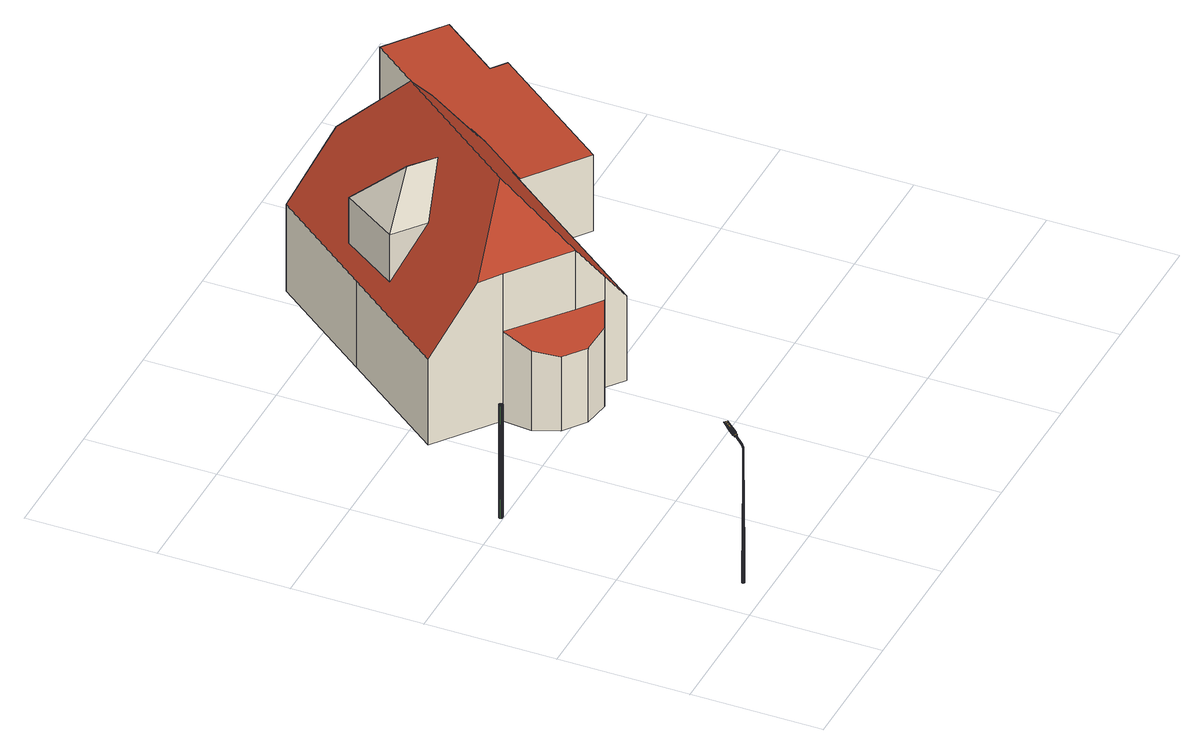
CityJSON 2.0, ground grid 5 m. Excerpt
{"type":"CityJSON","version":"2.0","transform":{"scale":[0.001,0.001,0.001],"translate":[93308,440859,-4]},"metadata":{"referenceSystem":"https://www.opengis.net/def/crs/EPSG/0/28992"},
"CityObjects":{
"cityfurniture1":{"type":"CityFurniture","attributes":{"Brondatum":"12-06-2019","Thema":"Lichtmasten","Nivo":"0","Klasse":"Tertiaire weg","Objecthoogte":"4","Geplaatst_op":"01-01-2000","Datum_laatste_mutatie":"07-06-2019","Straatnaam":"Plaszicht","Buurtnaam":"Hillegersberg Noord","Buurt_nummer":"62","Wijknaam":"Hillegersberg-Schiebroek","Wijknummer":"6","Lichtpunttype":"Straatverlichting","Nummer":"2","Beheerobject":"88528/OVL-002","Lamptype":"PLL 36W KL.830 XTRA POLAR","Armatuurtype":"76 2000 SDN 1X PLL 36W EVSA D60","Masttype":"MAST 4M LPH 4M VERZ VERJ D60 A1"},"geometry":[{"type":"MultiSurface","lod":"2","boundaries":[[[0,1,2,3]],[[3,2,4,5]],[[5,4,6,7]],[[7,6,8,9]],[[9,8,10,11]],[[11,10,12,13]],[[13,12,14,15]],[[15,14,16,17]],[[17,16,18,19]],[[19,18,20,21]],[[21,20,22,23]],[[23,22,24,25]],[[25,24,26,27]],[[27,26,28,29]],[[29,28,30,31]],[[31,30,32,33]],[[33,32,34,35]],[[35,34,36,37]],[[37,36,38,39]],[[39,38,40,41]],[[41,40,42,43]],[[43,42,44,45]],[[45,44,46,47]],[[47,46,1,0]],[[0,3,5,7,9,11,13,15,17,19,21,23,25,27,29,31,33,35,37,39,41,43,45,47]]]}]},
"cityfurniture2":{"type":"CityFurniture","attributes":{"Brondatum":"12-06-2019","Thema":"Lichtmasten","Nivo":"0","Klasse":"Tertiaire weg","Objecthoogte":"4","Geplaatst_op":"01-01-2000","Datum_laatste_mutatie":"07-06-2019","Straatnaam":"Plaszicht","Buurtnaam":"Hillegersberg Noord","Buurt_nummer":"62","Wijknaam":"Hillegersberg-Schiebroek","Wijknummer":"6","Lichtpunttype":"Straatverlichting","Nummer":"2","Beheerobject":"88528/OVL-002","Lamptype":"PLL 36W KL.830 XTRA POLAR","Armatuurtype":"76 2000 SDN 1X PLL 36W EVSA D60","Masttype":"MAST 4M LPH 4M VERZ VERJ D60 A1"},"geometry":[{"type":"MultiSurface","lod":"2","boundaries":[[[48,49,50,51,52,53]],[[54,55,56,57,58,59]],[[60,61,62,63,64,65]],[[66,67,68,69,70,71]],[[62,61,72,73,74,63]],[[57,56,75,76,77,58]],[[78,67,66,71,79,80]],[[69,68,81,82,83,70]],[[84,85,86,87]],[[88,89,78,80,79,90]],[[91,92,93,94,95,96]],[[97,98,72,61]],[[99,100,101,102]],[[103,92,91,96,104,105]],[[106,107,68,67]],[[108,109,98,97]],[[95,99,102,110]],[[73,72,49,48,53,74]],[[111,112,55,54,59,113]],[[114,115,75,56]],[[116,103,105,104,117,118]],[[52,119,120,121]],[[122,123,114,124]],[[125,126,127,109]],[[128,129,126,125]],[[121,120,130,131]],[[132,87,133,93]],[[131,130,85,84]],[[94,93,133,134,99,95]],[[59,58,129,128]],[[124,114,56,55]],[[135,136,137,138]],[[109,127,139,98]],[[87,86,140,133]],[[141,142,143,144]],[[145,146,147,148]],[[149,125,109,108]],[[70,83,150,151]],[[138,137,123,122]],[[98,139,49,72]],[[142,152,153,143]],[[143,153,154,107]],[[63,74,155,156]],[[113,59,128,157]],[[107,154,81,68]],[[102,101,152,142]],[[158,159,160,161]],[[79,71,136,135]],[[58,77,162,129]],[[163,164,146,145]],[[139,165,50,49]],[[110,102,142,141]],[[126,166,167,127]],[[134,133,140,168,100,99]],[[137,158,161,123]],[[115,169,170,75]],[[161,160,169,115]],[[123,161,115,114]],[[151,150,159,158]],[[171,172,173,174]],[[175,121,131,176]],[[136,151,158,137]],[[127,167,165,139]],[[156,155,164,163]],[[177,178,179,180]],[[144,143,107,106]],[[181,182,183,184]],[[185,186,172,171]],[[64,63,156,187]],[[188,84,87,132]],[[176,131,84,188]],[[157,128,125,149]],[[189,90,190,191]],[[191,190,192,193]],[[194,195,196,197]],[[198,97,61,60]],[[199,189,191,200]],[[182,201,202,183]],[[129,162,166,126]],[[71,70,151,136]],[[53,52,121,175]],[[193,192,201,182]],[[203,204,205,206]],[[207,145,148,208]],[[200,191,193,209]],[[104,96,210,211]],[[212,141,144,213]],[[214,215,195,194]],[[216,217,218,219]],[[220,106,67,78]],[[190,135,138,192]],[[148,147,92,103]],[[221,108,97,198]],[[178,222,223,179]],[[201,122,124,202]],[[224,174,225,226]],[[217,212,213,218]],[[227,228,204,203]],[[96,95,110,210]],[[192,138,122,201]],[[229,211,217,216]],[[206,205,215,214]],[[117,104,211,229]],[[219,218,230,231]],[[147,132,93,92]],[[184,183,232,233]],[[234,149,108,221]],[[235,157,149,234]],[[187,156,163,236]],[[230,220,78,89]],[[211,210,212,217]],[[155,175,176,164]],[[74,53,175,155]],[[164,176,188,146]],[[210,110,141,212]],[[208,148,103,116]],[[236,163,145,207]],[[90,79,135,190]],[[213,144,106,220]],[[237,113,157,235]],[[202,124,55,112]],[[218,213,220,230]],[[146,188,132,147]],[[238,239,240,241]],[[242,243,244,245]],[[246,247,248,249]],[[250,171,174,224]],[[251,219,231,252]],[[253,254,255,256,257,258]],[[259,250,224,260]],[[261,262,263,264]],[[257,256,265,266]],[[267,268,269,270]],[[264,263,271,272]],[[241,240,273,274]],[[275,276,268,267]],[[277,278,276,275]],[[279,206,214,280]],[[272,271,254,253]],[[252,231,281,282]],[[283,284,285,286]],[[287,288,289,290]],[[291,185,171,250]],[[245,244,239,238]],[[292,293,243,242]],[[280,214,194,294]],[[222,117,229,223]],[[295,248,296,297,298,293]],[[299,300,301,302,228,227]],[[303,282,281,304,189,199]],[[290,289,305,306]],[[286,285,262,261]],[[249,248,295,293,292,307]],[[308,233,232,309,237,310]],[[273,311,312,313,314,315]],[[260,224,226,316]],[[294,194,197,317]],[[314,313,291,318]],[[318,291,250,259]],[[316,226,300,319]],[[320,282,303,199,321,322]],[[323,324,233,308,310,325]],[[223,229,216,326]],[[327,227,203,328]],[[231,230,89,281]],[[319,300,299,227,327,329]],[[330,177,180,331]],[[281,89,88,90,189,304]],[[331,180,332,333]],[[172,234,221,173]],[[325,310,186,185]],[[328,203,206,279]],[[326,216,219,251]],[[313,325,185,291]],[[334,335,336,337]],[[338,208,116,339]],[[311,324,323,325,313,312]],[[321,199,200,340]],[[341,60,65,64,342,343]],[[244,344,334,239]],[[340,200,209,345]],[[346,340,345,344]],[[336,184,233,324]],[[240,337,311,273]],[[344,345,335,334]],[[243,346,344,244]],[[293,298,346,243]],[[239,334,337,240]],[[298,321,340,346]],[[347,207,208,338]],[[337,336,324,311]],[[335,181,184,336]],[[195,338,339,196]],[[348,252,282,320]],[[186,235,234,172]],[[228,342,349,204]],[[349,187,236,350]],[[204,349,350,205]],[[205,350,347,215]],[[345,209,181,335]],[[232,112,111,113,237,309]],[[209,193,182,181]],[[310,237,235,186]],[[183,202,112,232]],[[350,236,207,347]],[[342,64,187,349]],[[215,347,338,195]],[[173,221,198,351]],[[332,352,353,354]],[[179,223,326,352]],[[296,320,322,321,298,297]],[[353,251,252,348]],[[355,354,356,247]],[[174,173,351,225]],[[247,356,296,248]],[[351,198,60,341]],[[226,225,301,300]],[[356,348,320,296]],[[301,341,343,342,228,302]],[[333,332,354,355]],[[180,179,352,332]],[[266,265,357,358]],[[225,351,341,301]],[[354,353,348,356]],[[352,326,251,353]],[[167,359,360,165]],[[76,75,170,361,362,77]],[[168,140,363,364,365,100]],[[361,170,366,367,368,362]],[[165,360,369,50]],[[289,318,259,305]],[[150,370,371,159]],[[100,365,372,101]],[[159,371,373,160]],[[101,372,374,152]],[[153,375,376,154]],[[288,314,318,289]],[[306,305,377,378]],[[51,50,369,379,119,52]],[[152,374,375,153]],[[82,81,380,381,382,83]],[[83,382,370,150]],[[154,376,380,81]],[[383,384,278,277]],[[274,273,315,314,288,385]],[[262,386,387,263]],[[388,280,294,389]],[[390,279,280,388]],[[85,391,392,86]],[[393,331,333,386]],[[394,328,279,390]],[[263,387,246,271]],[[130,395,391,85]],[[271,246,249,254]],[[268,389,396,269]],[[86,392,363,140]],[[120,397,395,130]],[[398,399,400,401,402,403]],[[402,401,394,384]],[[399,319,329,327,401,400]],[[401,327,328,394]],[[404,330,331,393]],[[285,393,386,262]],[[276,388,389,268]],[[284,404,393,285]],[[379,369,405,406,407,119]],[[408,316,319,399]],[[409,408,399,398]],[[358,357,410,411]],[[412,402,384,383]],[[377,260,316,408]],[[305,259,260,377]],[[278,390,388,276]],[[197,196,413,178,177,414]],[[254,249,307,292,256,255]],[[378,377,408,409]],[[415,416,417,418]],[[411,410,416,415]],[[384,394,390,278]],[[256,292,242,265]],[[270,269,419,284,283,420]],[[269,396,421,404,284,419]],[[422,290,306,423]],[[423,306,378,424]],[[425,417,274,385,288,287]],[[386,333,355,387]],[[357,245,238,410]],[[426,287,290,422]],[[424,378,409,427]],[[389,294,317,396]],[[196,339,428,222,178,413]],[[410,238,241,416]],[[265,242,245,357]],[[429,418,417,425,287,426]],[[339,116,118,117,222,428]],[[430,431,398,403,402,412]],[[427,409,398,431]],[[416,241,274,417]],[[387,355,247,246]],[[267,270,432,433]],[[270,420,283,434,435,432]],[[436,373,371,370,382,381,380,376,375,374,372,365,364,363,392,391,395,397,407,406,405,437,438,439,440,368,367,366]],[[441,439,438,359]],[[359,438,437,360]],[[283,286,442,434]],[[421,396,317,443,330,404]],[[444,440,439,441]],[[445,446,253,258,257,447]],[[447,257,266,448]],[[317,197,414,177,330,443]],[[277,275,449,450]],[[451,448,452,453]],[[448,266,358,451]],[[432,433,454,455]],[[427,456,457,424]],[[275,267,433,449]],[[458,261,264,459]],[[460,272,253,446]],[[459,264,272,460]],[[461,462,463,464]],[[286,261,458,442]],[[411,415,465,466]],[[465,466,467,468]],[[277,450,469,383]],[[358,411,466,451]],[[459,460,446,445,447,448,451,466,465,470,471,472,462,461,457,456,473,474,475,469,450,449,433,432,435,434,442,458]],[[383,469,475,412]],[[462,472,476,463]],[[426,422,462,472]],[[430,412,475,474,473,431]],[[418,429,426,472,471,470]],[[422,423,461,462]],[[424,457,461,423]],[[471,477,476,472]],[[477,471,470,478]],[[415,418,470,465]],[[431,473,456,427]],[[475,474,473,479,480,481]],[[446,460,482,483]],[[433,449,484,454]],[[473,456,485,479]],[[457,461,464,486]],[[466,451,453,467]],[[450,469,487,488]],[[469,475,481,487]],[[460,459,489,482]],[[458,442,490,491]],[[456,457,486,485]],[[459,458,491,489]],[[448,447,492,452]],[[493,494,434,435,432,455]],[[449,450,488,484]],[[442,434,494,490]],[[495,492,447,445,446,483]],[[470,465,468,478]],[[169,436,366,170]],[[160,373,436,169]],[[77,362,444,162]],[[119,407,397,120]],[[162,444,441,166]],[[360,437,405,369]],[[166,441,359,167]],[[362,368,440,444]],[[496,497,498,499]],[[500,501,502,503]],[[504,505,506]],[[507,508,509]],[[510,511,512]],[[513,514,515]],[[497,516,517,498]],[[503,502,518,519]],[[520,521,522,523]],[[519,524,525,526,527]],[[528,529,530,531]],[[505,532,523,520,533,534,535,536,537]],[[522,521,538,539,540,517,516,541,542,543,544]],[[523,522,544,532]],[[545,546,525,524,547,548]],[[549,550,551,535,534,533,520,523,532,506,500,503,519,527]],[[535,552,540,539,534]],[[509,553,554,555,513]],[[556,557,513]],[[512,496,499,509]],[[558,550,549]],[[559,560,515]],[[515,560,561,512,511,562,563]],[[564,548,545,565]],[[512,561,566]],[[506,567,501,500]],[[533,538,521,520]],[[499,498,553,509]],[[558,536,551]],[[568,569,558,536]],[[532,544,543,567,506]],[[518,547,524,519]],[[565,570,546,545]],[[509,513,514,496,499]],[[515,563,562,511,512,509,513]],[[520,533,530,529]],[[551,535,536]],[[513,556,571]],[[549,527,569]],[[557,509,513]],[[509,513,507]],[[504,500,503]],[[549,569,558]],[[549,572,573,550]],[[508,507,571,556,557,510]],[[551,550,558]],[[550,573,574,551]],[[515,556,513]],[[510,512,509]],[[503,519,575]],[[515,563,556]],[[505,504,575,576]],[[548,577,555,554,546,545]],[[513,571,507]],[[509,557,510]],[[503,575,504]],[[506,532,505]],[[561,566,534,533,520,523,559,560]],[[508,510,509]],[[502,501,567,543,542,577,548,564,548,547,518]],[[511,562,563,515,514,496,512]],[[534,539,538,533]],[[514,541,516,497,496]],[[568,536,537,505,576]],[[513,555,577,542,541,514]],[[551,574,552,535]],[[576,575,519,527,569,568]],[[557,556,563,562,511,510]],[[506,500,504]],[[517,540,552,574,573,572,526,525,546,570,546,554,553,498]],[[527,526,572,549]],[[578,579,580,581]],[[582,583,579,580]],[[584,585,580,579,586,587]],[[588,582,580,585]],[[589,590,591,588,585,584,592]],[[578,581,593,594]],[[595,596,587,586,597,598,599]],[[583,597,586,579]],[[596,595,589,592]],[[578,594,600,601,583,579]],[[587,596,592,584]],[[602,593,581,580,582,603]]]}]},
"tree1":{"type":"SolitaryVegetationObject","attributes":{"Takvrije_zone":"tot 4,50 meter Bereikt","Boomhoogte":"9-12 m.","Boomstatus":"Niet van toepassing","Aanlegjaar":"2007","Brondatum":"13-06-2019","Thema":"Bomen","Laatste_mutatie":"17-05-2019","Stamdiameter":"15","Kroondiameter":"3","Ontwikkeling":"Blijvende Kroon","Boomsortiment_nederlands":"Sierkers","Boomsortiment":"Prunus 'Umineko'","Beheerobjectomschrijving":"12308.bm4","tree_part":"stam","Wijk":"Hillegersberg Noord","Buurt":"Hillegersberg Noord - 40","Straat":"Plaszicht","Hoogte":"-1.9484062","Geslacht":"Prunus"},"geometry":[{"type":"MultiSurface","lod":"2","boundaries":[[[604,605,606]],[[607,608,604]],[[609,607,610]],[[611,610,612]],[[604,613,605]],[[614,612,615]],[[616,617,613]],[[618,619,617]],[[611,612,614]],[[620,621,619]],[[609,610,611]],[[622,623,621]],[[624,607,609]],[[624,608,607]],[[625,608,624]],[[622,621,620]],[[626,627,625]],[[620,619,618]],[[618,617,616]],[[625,627,608]],[[616,613,604]],[[608,616,604]],[[608,627,616]],[[627,618,616]],[[627,626,618]],[[626,620,618]],[[626,625,620]],[[625,622,620]],[[625,624,622]],[[624,623,622]],[[624,609,623]],[[609,621,623]],[[609,611,621]],[[611,619,621]],[[611,614,619]],[[614,617,619]],[[614,615,617]],[[615,613,617]],[[615,612,613]],[[612,605,613]],[[612,610,605]],[[610,606,605]],[[610,607,606]],[[607,604,606]]]}]},
"building1":{"type":"Building","attributes":{"statusOmschr":"Pand in gebruik","typeOmschr":"vrijstaand","aantalBouwlagen":3,"hoogste_bouwlaag":2,"laagste_bouwlaag":0,"yearOfConstruction":1988},"address":[{"country":"Nederland","locality":"Rotterdam","thoroughfareNumber":"9","thoroughfareName":"Plaszicht","postcode":"3054AV"}],"children":["building1-1"],"geometry":[{"type":"Solid","lod":"2","boundaries":[[[[628,629,630,631]],[[632,633,634,635,636,637]],[[638,639,640,641]],[[637,636,639,638]],[[629,628,642,643]],[[644,645,646,647,648,649,638,641,650,651,652,653,654]],[[655,656,633,632,649,648,657],[658,659,660,661,662]],[[663,664,643,642]],[[664,665,644,654,666,630,629,643]],[[663,667,646,645,665,664]],[[667,668,655,657,647,646]],[[640,639,636,669,670,671,672]],[[673,656,655,668]],[[634,633,656,673]],[[657,648,647]],[[674,669,636,635]],[[669,674,675,670]],[[666,676,631,630]],[[670,675,677,671]],[[671,677,678,672]],[[632,637,638,649]],[[672,678,679,640]],[[641,640,679,680,650]],[[650,680,681,651]],[[651,681,682,652]],[[652,682,683,653]],[[654,653,683,676,666]],[[665,645,644]],[[682,681,680,679,678,677,675,674,635,634,673,668,667,663,642,628,631,676,683]],[[684,660,659]],[[661,685,662]],[[660,684,685,661]],[[684,659,658,686]],[[685,686,658,662]],[[685,684,686]]]],"semantics":{"surfaces":[{"type":"WallSurface"},{"type":"RoofSurface"},{"type":"GroundSurface"}],"values":[[0,0,0,0,0,1,1,0,1,0,0,1,0,0,1,0,0,0,0,0,1,0,0,0,0,0,0,0,2,null,null,null,null,null,null]]}}]},
"building1-1":{"type":"BuildingInstallation","parents":["building1"],"geometry":[{"type":"MultiSurface","lod":"2","boundaries":[[[685,684,686]],[[684,660,659]],[[661,685,662]],[[660,684,685,661]],[[684,659,658,686]],[[685,686,658,662]]],"semantics":{"surfaces":[{"type":"RoofSurface"},{"type":"WallSurface"}],"values":[0,1,1,1,0,0]}}]}
},
"vertices":[
[1655,1023,2070],[1655,1023,737],[1645,1015,737],[1645,1015,2070],[1637,1005,737],[1637,1005,2070],[1632,993,737],[1632,993,2070],[1630,980,737],[1630,980,2070],[1632,967,737],[1632,967,2070],[1637,955,737],[1637,955,2070],[1645,945,737],[1645,945,2070],[1655,937,737],[1655,937,2070],[1667,932,737],[1667,932,2070],[1680,930,737],[1680,930,2070],[1693,932,737],[1693,932,2070],[1705,937,737],[1705,937,2070],[1715,945,737],[1715,945,2070],[1723,955,737],[1723,955,2070],[1728,967,737],[1728,967,2070],[1730,980,737],[1730,980,2070],[1728,993,737],[1728,993,2070],[1723,1005,737],[1723,1005,2070],[1715,1015,737],[1715,1015,2070],[1705,1023,737],[1705,1023,2070],[1693,1028,737],[1693,1028,2070],[1680,1030,737],[1680,1030,2070],[1667,1028,737],[1667,1028,2070],
[1741,1078,6536],[1740,1077,6538],[1753,1093,6546],[1753,1094,6543],[1754,1094,6541],[1742,1079,6534],[1735,1044,6545],[1737,1042,6545],[1750,1059,6556],[1748,1061,6556],[1746,1063,6555],[1733,1046,6544],[1706,1035,6502],[1716,1048,6516],[1718,1049,6514],[1719,1050,6512],[1709,1037,6498],[1707,1036,6500],[1769,1053,6540],[1770,1053,6538],[1783,1070,6546],[1782,1069,6548],[1781,1069,6551],[1768,1052,6543],[1728,1062,6528],[1729,1063,6526],[1730,1064,6524],[1764,1077,6564],[1762,1079,6564],[1760,1080,6564],[1758,1038,6528],[1756,1037,6533],[1757,1037,6530],[1796,1086,6551],[1795,1086,6553],[1795,1086,6556],[1763,1091,6530],[1775,1107,6535],[1779,1104,6533],[1767,1089,6528],[1746,1023,6518],[1747,1024,6516],[1744,1022,6520],[1751,1056,6512],[1749,1058,6512],[1760,1071,6520],[1762,1070,6521],[1764,1068,6521],[1753,1054,6512],[1715,1045,6520],[1727,1060,6533],[1775,1083,6528],[1787,1098,6533],[1791,1095,6535],[1778,1079,6530],[1739,1045,6501],[1742,1041,6501],[1741,1043,6501],[1771,1055,6534],[1783,1071,6541],[1715,1042,6524],[1727,1057,6537],[1767,1065,6523],[1723,1028,6531],[1724,1027,6532],[1721,1030,6531],[1754,1056,6555],[1768,1074,6564],[1729,1033,6488],[1733,1030,6488],[1731,1031,6488],[1767,1111,6546],[1769,1110,6541],[1756,1094,6537],[1745,1037,6543],[1758,1054,6553],[1741,1040,6544],[1728,1053,6540],[1741,1070,6551],[1739,1073,6547],[1730,1049,6543],[1743,1066,6553],[1772,1109,6538],[1759,1093,6533],[1756,1074,6521],[1771,1086,6527],[1773,1084,6528],[1753,1036,6537],[1766,1052,6547],[1762,1053,6551],[1749,1036,6540],[1739,1075,6543],[1783,1101,6532],[1769,1061,6526],[1781,1076,6533],[1783,1073,6537],[1770,1058,6529],[1730,1050,6503],[1741,1063,6514],[1745,1061,6512],[1735,1048,6501],[1716,1038,6527],[1793,1086,6560],[1779,1069,6555],[1793,1092,6538],[1795,1089,6541],[1796,1087,6546],[1733,1064,6520],[1722,1051,6508],[1718,1034,6529],[1776,1070,6559],[1790,1088,6564],[1786,1089,6567],[1772,1072,6562],[1757,1084,6562],[1726,1051,6505],[1736,1064,6516],[1752,1092,6551],[1754,1087,6559],[1753,1090,6555],[1785,1100,6532],[1782,1092,6569],[1778,1095,6570],[1686,1000,6476],[1695,1011,6495],[1694,1015,6492],[1686,1005,6474],[1744,1079,6529],[1748,1078,6526],[1711,1002,6441],[1717,1010,6458],[1720,1006,6459],[1714,998,6442],[1712,995,6497],[1722,1008,6514],[1717,1009,6515],[1707,997,6498],[1688,996,6478],[1696,1007,6497],[1712,1038,6495],[1752,1077,6523],[1734,1008,6506],[1741,1021,6524],[1730,1007,6509],[1737,1021,6527],[1726,1007,6512],[1704,1008,6441],[1710,1016,6458],[1714,1013,6458],[1708,1006,6441],[1704,1031,6506],[1724,996,6489],[1720,995,6492],[1733,1022,6529],[1729,1024,6531],[1689,1009,6445],[1696,1017,6463],[1700,1018,6461],[1694,1010,6443],[1721,1038,6490],[1725,1036,6488],[1716,994,6495],[1756,1051,6514],[1745,1038,6503],[1758,1047,6516],[1759,1044,6520],[1699,1010,6442],[1705,1018,6459],[1738,1022,6492],[1747,1034,6505],[1748,1030,6508],[1738,1018,6495],[1759,1041,6524],[1704,1028,6509],[1725,1019,6474],[1727,1015,6475],[1679,996,6454],[1687,1009,6471],[1680,1000,6452],[1685,1007,6447],[1692,1016,6466],[1736,1026,6490],[1748,1027,6512],[1738,1014,6498],[1713,1012,6516],[1703,999,6498],[1705,1024,6512],[1707,1020,6514],[1716,1038,6492],[1709,1016,6515],[1685,962,6412],[1690,967,6435],[1685,968,6436],[1681,963,6413],[1695,963,6411],[1699,968,6433],[1695,967,6434],[1690,962,6411],[1706,973,6407],[1709,978,6428],[1707,973,6429],[1703,969,6408],[1679,991,6455],[1730,1006,6480],[1729,1002,6483],[1700,965,6365],[1701,966,6387],[1699,964,6387],[1697,962,6387],[1696,961,6365],[1698,963,6365],[1673,984,6434],[1673,989,6433],[1704,979,6364],[1705,980,6385],[1705,975,6386],[1704,974,6365],[1693,960,6388],[1692,959,6365],[1692,994,6364],[1693,995,6385],[1697,993,6385],[1697,992,6364],[1703,970,6386],[1703,969,6365],[1681,971,6436],[1676,966,6413],[1688,996,6364],[1688,996,6385],[1683,996,6364],[1683,997,6385],[1689,1004,6425],[1694,1004,6424],[1736,1011,6502],[1727,999,6486],[1700,988,6364],[1701,989,6385],[1703,985,6385],[1703,984,6364],[1670,966,6389],[1673,969,6413],[1670,974,6412],[1668,970,6389],[1680,986,6457],[1700,965,6409],[1704,970,6431],[1699,1002,6423],[1705,972,6430],[1712,980,6449],[1711,979,6451],[1709,977,6452],[1684,1006,6448],[1682,1004,6449],[1689,1013,6468],[1690,1014,6467],[1726,998,6488],[1735,1010,6504],[1669,978,6411],[1666,975,6388],[1701,967,6409],[1701,1001,6498],[1711,1014,6516],[1699,1003,6498],[1686,979,6458],[1685,980,6458],[1683,982,6458],[1677,975,6436],[1679,973,6436],[1674,993,6431],[1703,1000,6423],[1675,979,6435],[1677,997,6429],[1719,989,6468],[1716,986,6471],[1717,987,6470],[1692,990,6479],[1694,988,6479],[1690,992,6479],[1729,1011,6477],[1680,1001,6428],[1684,1003,6426],[1678,999,6428],[1707,996,6423],[1709,992,6424],[1715,993,6443],[1710,987,6425],[1695,974,6457],[1703,984,6478],[1698,985,6479],[1691,976,6458],[1717,1025,6474],[1721,1023,6474],[1712,984,6474],[1697,1023,6486],[1700,1025,6483],[1698,1024,6484],[1700,974,6455],[1708,983,6476],[1705,975,6454],[1712,1027,6475],[1721,992,6466],[1703,1027,6480],[1708,1028,6477],[1695,1019,6489],[1722,1001,6461],[1722,997,6463],[1716,989,6445],[1711,982,6426],[1715,984,6447],[1688,958,6388],[1687,957,6365],[1766,1107,6560],[1766,1109,6556],[1776,1097,6569],[1775,1098,6569],[2151,1567,6641],[2153,1566,6641],[2155,1564,6642],[2147,1562,6679],[2145,1564,6679],[2143,1565,6678],[1766,1110,6551],[2161,1553,6669],[2158,1554,6673],[2158,1561,6643],[2155,1556,6676],[2161,1558,6646],[2163,1556,6650],[2164,1554,6655],[1669,983,6411],[1667,980,6388],[1766,1110,6548],[2164,1553,6660],[2164,1553,6662],[2163,1552,6665],[1678,994,6365],[1678,995,6386],[1675,967,6413],[1707,982,6405],[1707,977,6406],[1690,999,6404],[1695,998,6404],[1685,999,6405],[2143,1573,6643],[2147,1570,6642],[1706,987,6404],[1681,998,6406],[2140,1575,6646],[1700,995,6404],[2137,1576,6650],[1670,989,6387],[1673,992,6408],[1675,994,6408],[1676,996,6407],[1674,993,6386],[1672,991,6386],[1703,992,6404],[2134,1577,6660],[2134,1577,6657],[2135,1577,6655],[1670,988,6409],[1668,985,6387],[1683,958,6389],[1682,957,6365],[1673,992,6365],[1716,1012,6458],[1710,1004,6441],[1677,959,6365],[1678,960,6389],[1674,962,6389],[1673,961,6365],[1699,991,6385],[1699,990,6364],[1701,993,6404],[1667,969,6365],[1666,974,6365],[1666,979,6365],[1672,964,6389],[1669,965,6365],[1667,984,6365],[1723,1021,6474],[1671,963,6365],[1671,990,6365],[1670,988,6365],[1697,992,6094],[1692,994,6094],[1700,988,6094],[1699,990,6094],[2151,1559,6678],[2134,1576,6665],[2135,1574,6669],[2137,1571,6673],[2140,1568,6676],[1768,1104,6564],[1703,984,6094],[1705,998,6423],[1771,1101,6567],[1698,963,6094],[1700,965,6094],[1696,961,6094],[1692,959,6094],[1688,996,6094],[1683,996,6094],[1687,957,6094],[1702,932,2068],[1690,929,2068],[1704,1020,2068],[1714,1014,2068],[1667,984,6094],[1666,979,6094],[1704,979,6094],[1704,974,6094],[1703,969,6094],[1666,974,6094],[1667,969,6094],[1641,959,2068],[1638,971,2068],[1677,959,6094],[1682,957,6094],[1678,929,2068],[1666,933,2068],[1678,994,6094],[1673,961,6094],[1671,963,6094],[1669,965,6094],[1670,988,6094],[1671,990,6094],[1673,992,6094],[1647,948,2068],[1651,944,2068],[1655,939,2068],[1647,1006,2068],[1652,1010,2068],[1656,1015,2068],[1729,958,2068],[1722,947,2068],[1692,1024,2068],[1641,995,2068],[1638,983,2068],[1667,1021,2068],[1679,1024,2068],[1732,970,2068],[1729,994,2068],[1732,982,2068],[1713,938,2068],[1719,1009,2068],[1723,1005,2068],[1718,943,2068],[2154,1453,6631],[2156,1451,6631],[2181,1482,6638],[2179,1484,6638],[2242,1798,6675],[2238,1801,6675],[2415,2024,6722],[2418,2022,6722],[2275,1782,6587],[2099,1559,6534],[2066,1575,6627],[2111,1516,6717],[2124,1503,6710],[2544,1948,6738],[2137,1490,6700],[2134,1486,6679],[2162,1463,6679],[2430,2037,6738],[2040,1542,6631],[2048,1553,6679],[2154,1448,6631],[2154,1448,6627],[2428,2041,6726],[2431,2038,6726],[2058,1531,6620],[2056,1528,6619],[2054,1529,6619],[2057,1532,6620],[2434,2041,6726],[2550,1950,6726],[2547,1947,6726],[2545,1949,6726],[2060,1533,6585],[2060,1532,6598],[2139,1469,6598],[2140,1470,6585],[2041,1544,6620],[2138,1468,6620],[2140,1467,6620],[2155,1454,6620],[2156,1514,6534],[2128,1537,6534],[2136,1465,6619],[2137,1464,6619],[2155,1450,6619],[2038,1539,6631],[2034,1542,6631],[2036,1544,6619],[2039,1541,6619],[2547,1951,6734],[2549,1949,6734],[2430,2044,6726],[2430,2043,6734],[2532,1932,6722],[2355,1709,6675],[2179,1485,6627],[2157,1452,6620],[2547,1946,6738],[2549,1948,6738],[2433,2040,6738],[2080,1535,6700],[2109,1512,6700],[2332,1737,6587],[2056,1531,6635],[2054,1528,6672],[2137,1463,6672],[2105,1508,6679],[2077,1531,6679],[2427,2040,6734],[2544,1948,6734],[2139,1465,6635],[2062,1578,6627],[2502,1962,6627],[2508,1960,6640],[2547,1946,6734],[2096,1526,6710],[2534,1930,6722],[2358,1707,6675],[2182,1483,6627],[2451,2005,6640],[2454,2000,6627],[2429,2043,6738],[2069,1380,6577],[2068,1379,6599],[1988,1442,6599],[1989,1443,6577],[2058,1530,6620],[2138,1467,6620],[1984,1441,6599],[1986,1443,6599],[2069,1377,6599],[2067,1375,6599],[2056,1532,6620],[2055,1530,6672],[2057,1533,6635],[2058,1534,6620],[1981,1436,6661],[2062,1535,6585],[2141,1472,6585],[2138,1465,6672],[2064,1370,6661],[2139,1466,6620],[2141,1468,6620],[2140,1467,6635],[2141,1471,6598],[2139,1470,6620],[2061,1534,6598],[2060,1533,6620],
[165,9413,2050],[100,9450,2050],[138,9440,2050],[138,9440,6850],[165,9413,6850],[62,9310,6850],[100,9450,6850],[35,9337,6850],[62,9440,6850],[62,9440,2050],[25,9375,6850],[35,9413,6850],[175,9375,2050],[35,9413,2050],[165,9337,2050],[25,9375,2050],[138,9310,2050],[35,9337,2050],[100,9300,2050],[62,9310,2050],[100,9300,6850],[138,9310,6850],[165,9337,6850],[175,9375,6850],
[19600,18500,2073],[19600,18500,5292],[20160,18070,5295],[20160,18070,2073],[4406,12158,8298],[2860,13330,5714],[2860,13330,2073],[5180,11570,2073],[5180,11570,5879],[5180,11570,8329],[7433,9835,8337],[7433,9835,5820],[8370,9160,5812],[8370,9160,6804],[21370,20820,2073],[21370,20820,5287],[15669,16904,5292],[15226,17239,6032],[14960,16890,6034],[13559,17956,8370],[10941,17609,10861],[7080,12511,10856],[9040,8640,5679],[12006,12554,5681],[12799,13601,5682],[13950,15120,5682],[14184,14943,5293],[9010,21420,5748],[5980,17440,5726],[10577,20227,8371],[8447,15476,9925],[6721,15058,8427],[5532,15979,6424],[7138,18226,6325],[8285,17334,8261],[19210,22460,2073],[19210,22460,5276],[15226,17239,5287],[16470,13210,5305],[14960,16890,2073],[9010,21420,2073],[5070,10460,5463],[5470,9510,5228],[6310,8860,5205],[7380,8720,5417],[5980,17440,2073],[5070,10460,2073],[5470,9510,2073],[16470,13210,2073],[6310,8860,2073],[7380,8720,2073],[8370,9160,2073],[9040,8640,2073],[12006,12554,2073],[12799,13601,2073],[13950,15120,2073],[5532,15979,8427],[7138,18226,8261],[7510,16207,9961]
]}
